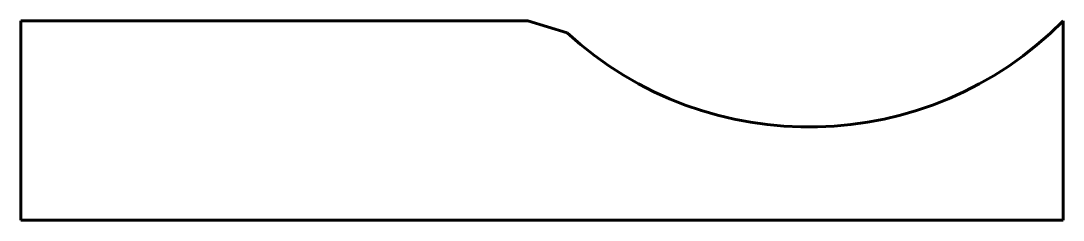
# Model space of a CAD drawing. Header units: millimetres. Extents: x -713 to 230, y -408 to -228.
import ezdxf

# ---------------------------------------------------------------- set-up
doc = ezdxf.new("R2010")
doc.units = ezdxf.units.MM
doc.linetypes.add('K5LT_BASIC', pattern=[0])

msp = doc.modelspace()

# ---------------------------------------------------------------- linework, layer by layer
at = {"color": 150, "linetype": 'K5LT_BASIC', "lineweight": 60}
for p, q in [((-254.23, -228.2), (-713, -228.2)), ((-713, -408), (-713, -228.2)), ((-254.23, -228.2), (-218.84, -238.93)), ((230, -408), (230, -228.2)), ((230, -408), (-713, -408))]:
    msp.add_line(p, q, dxfattribs=at)
msp.add_arc((0, 0), 324, 227.5133, 315.22487, dxfattribs=at)

doc.saveas('drawing.dxf')
